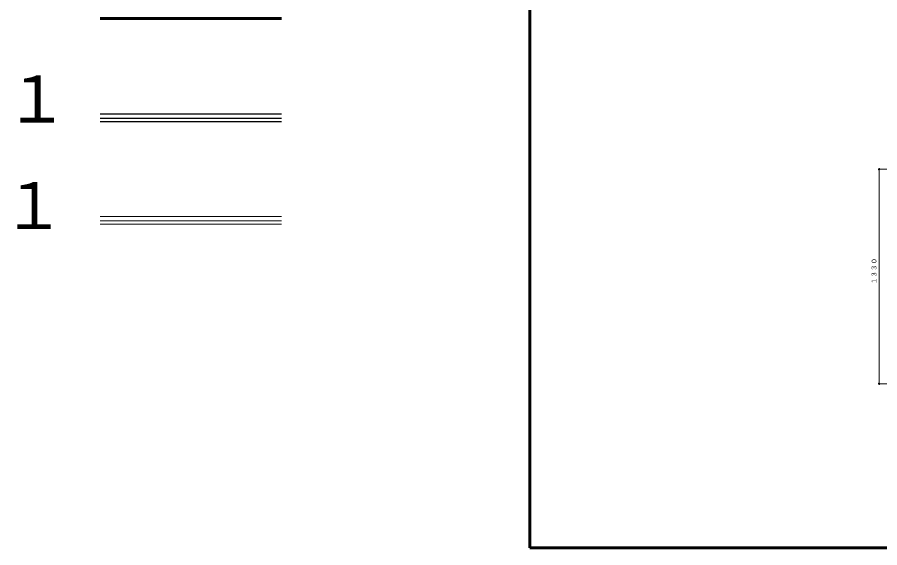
# Model space of a CAD drawing. Units: millimetres on the paper, enlarged 500 times, with parts at other scales. Extents: x -299367 to 200937, y -138219 to 140514.
# Drawn here: x -299367 to -131470, y -138219 to -35010 of the extents above; entities that cross this region are included whole.
import ezdxf
from ezdxf.enums import TextEntityAlignment as Align

# ---------------------------------------------------------------- set-up
doc = ezdxf.new("R2010")
doc.units = ezdxf.units.MM
doc.header["$LTSCALE"] = 500
doc.header["$PDMODE"] = 32
doc.header["$PDSIZE"] = 250
for name, color, linetype, lineweight in [('0-0_躯体', 5, 'Continuous', 60), ('6-0', 4, 'Continuous', 9), ('7-D', 4, 'Continuous', 9)]:
    doc.layers.add(name, color=color, linetype=linetype, lineweight=lineweight)
doc.styles.add('ＭＳ ゴシック', font='')
doc.styles.get('ＭＳ ゴシック').set_extended_font_data('MS Gothic')

msp = doc.modelspace()

# ---------------------------------------------------------------- linework, layer by layer
at = {"layer": '0-0_躯体'}
for p, q in [((-199563.3, 140514.5), (-199563.3, -138219.1)), ((-199563.3, -138219.1), (200936.7, -138219.1))]:
    msp.add_line(p, q, dxfattribs=at)
at = {"layer": '6-0'}
for p, q in [((-131606.2, -64589.2), (-125956.8, -64589.2)), ((-131606.2, -106307.6), (-131606.2, -64589.2)), ((-131606.2, -106307.6), (-125956.8, -106307.6))]:
    msp.add_line(p, q, dxfattribs=at)
at = {"layer": '6-0', "color": 7}
for p in [(-131606.2, -64589.2), (-131606.2, -106307.6)]:
    msp.add_point(p, dxfattribs=at)
at = {"layer": '7-D', "color": 5, "lineweight": 60}
msp.add_line((-283196.9, -35280), (-247902.7, -35280), dxfattribs=at)
at = {"layer": '7-D', "color": 134, "lineweight": 25}
for p, q in [((-283196.9, -53782.7), (-247902.7, -53782.7)), ((-283196.9, -54648.4), (-247902.7, -54648.4)), ((-283196.9, -55280), (-247902.7, -55280))]:
    msp.add_line(p, q, dxfattribs=at)
at = {"layer": '7-D', "color": 1}
for p, q in [((-283196.9, -73782.7), (-247902.7, -73782.7)), ((-283196.9, -74648.4), (-247902.7, -74648.4)), ((-283196.9, -75280), (-247902.7, -75280))]:
    msp.add_line(p, q, dxfattribs=at)

# ---------------------------------------------------------------- texts
at = {"layer": '6-0', "color": 7, "style": 'ＭＳ ゴシック'}
msp.add_text('１３３０', height=916.4, rotation=90, dxfattribs=at).set_placement((-131840.9, -86948.9), align=Align.BOTTOM_LEFT)
at = {"layer": '7-D', "color": 7, "style": 'ＭＳ ゴシック'}
for p in [(-301825.4, -58237.2), (-302454.2, -78984.9)]:
    msp.add_text('１', height=9164, dxfattribs=at).set_placement(p, align=Align.BOTTOM_LEFT)

doc.saveas('drawing.dxf')
